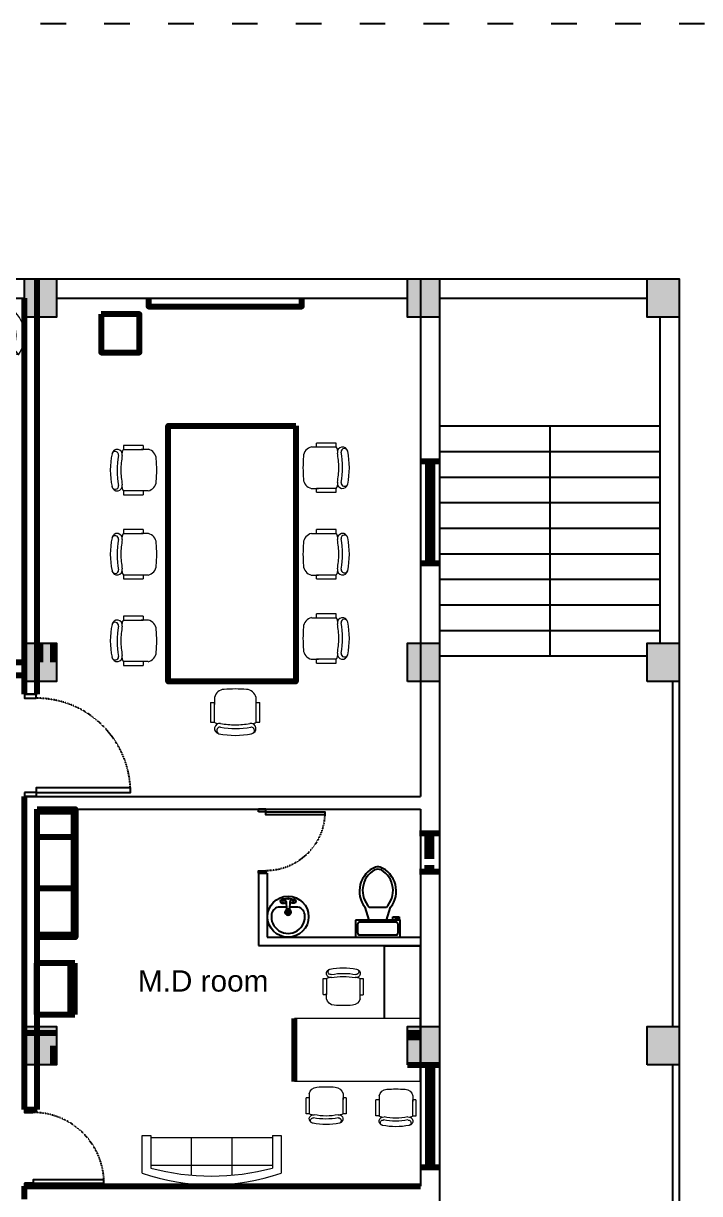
# Model space of a CAD drawing. Header units: inches. Extents: x 2702 to 16065, y 1501 to 3657.
# Drawn here: x 11930 to 12248, y 2449 to 2998 of the extents above; entities that cross this region are included whole.
import ezdxf

# ---------------------------------------------------------------- set-up
doc = ezdxf.new("R2010")
doc.units = ezdxf.units.IN
for name, pattern in [('ACAD_ISO02W100', [15, 12, -3]), ('ACAD_ISO03W100', [30, 12, -18]), ('HIDDEN4', [0.09375, 0.0625, -0.03125])]:
    doc.linetypes.add(name, pattern=pattern)
doc.layers.add('A-FURNITURE', color=255, linetype='Continuous', lineweight=5)
doc.layers.add('sanitary', color=110, linetype='Continuous')
doc.layers.add('text', color=10, linetype='Continuous')
doc.styles.get("Standard").update_dxf_attribs({"font": 'arial.ttf'})

# ---------------------------------------------------------------- blocks, each defined once
blk = doc.blocks.new('CH3')
for p, q in [((-259, 349), (-259, 141)), ((-218, 349), (-259, 349)), ((-218, 142), (-218, 349)), ((259, 350), (218, 350)), ((218, 350), (218, 142)), ((259, 142), (259, 350)), ((-218, 89), (-218, 163)), ((218, 87), (218, 162))]:
    blk.add_line(p, q)
at = {"linetype": 'Continuous'}
for p, q in [((-218, 141), (-259, 141)), ((259, 142), (218, 142))]:
    blk.add_line(p, q, dxfattribs=at)
for centre, radius, start, end in [((-163, 416), 55.3, 99.8988, 279.7522), ((-166, 436), 35.2, 94.9128, 274.9128), ((0, -348), 836, 78.0899, 101.9101), ((-4, -349), 766, 78.0112, 101.9888), ((18, -535), 913, 91.1567, 100.8714), ((-18, -535), 913, 79.1286, 88.8433), ((163, 416), 55.3, 260.2478, 80.1012), ((159, 437), 36.2, 265.0872, 70.3213), ((-111, 115), 111, 193.2566, 265.9234), ((0, 1666), 1666, 265.9234, 274.0766), ((111, 115), 111, 274.0766, 345.8334)]:
    blk.add_arc(centre, radius, start, end, dxfattribs=at)
for centre, start, end in [((-181, 309), 90.7226, 132.8382), ((180, 309), 47.1618, 87.5717)]:
    blk.add_arc(centre, 54.9, start, end)
blk = doc.blocks.new('con tab')
at = {"layer": 'A-FURNITURE', "color": 0, "lineweight": 100}
blk.add_lwpolyline([(4432.91, 2809.23), (4432.91, 2689.23), (4372.91, 2689.23), (4372.91, 2809.23)], close=True, dxfattribs=at)
at = {"color": 0, "xscale": 0.04466668239768105, "yscale": 0.04466668239768105, "zscale": 0.04466668239768105}
for p, rotation in [((4367.52, 2788.49), 89.99999999999999), ((4436.25, 2789.62), 270), ((4367.52, 2748.97), 89.99999999999999), ((4436.25, 2748.97), 270), ((4367.52, 2708.32), 89.99999999999999), ((4436.25, 2709.46), 270), ((4404.43, 2685.71), 180)]:
    blk.add_blockref('CH3', p, dxfattribs=dict(at, rotation=rotation))
blk = doc.blocks.new('Toilet - top')
for p, q in [((9.5, -6), (9.5, -2)), ((-10, -8.5), (-8, -8.5)), ((-10, -9.5), (-10, -8.5)), ((-7, -9.5), (-10, -9.5)), ((-8, -8.5), (-8, -8)), ((-7, -8), (-7, -9.5)), ((-4, -8), (-6, -14)), ((4, -8), (6, -14)), ((4, -14), (-4, -14))]:
    blk.add_line(p, q)
blk.add_lwpolyline([(10.5, -8), (10.5, 0), (-10.5, 0), (-10.5, -8)], close=True)
for points in [[(-9.5, -2), (-9.5, -6)], [(8.5, -1), (-8.5, -1)], [(-8.5, -7), (8.5, -7)]]:
    blk.add_lwpolyline(points)
for centre, radius, start, end in [((-8.62, -1.88), 0.884, 81.8699, 188.1301), ((8.62, -1.88), 0.884, 351.8699, 98.1301), ((-8.62, -6.12), 0.884, 171.8699, 278.1301), ((8.62, -6.12), 0.884, 261.8699, 8.1301), ((3.52, -21.58), 12.17, 141.4691, 247.9714), ((4.2, -21.82), 11.33, 136.3677, 238.9468), ((-3.52, -21.58), 12.17, 292.0284, 38.5307), ((-4.2, -21.82), 11.33, 301.053, 43.6321), ((0, -27.88), 4, 245.7318, 294.2682), ((0, -29), 4, 254.8605, 285.1395)]:
    blk.add_arc(centre, radius, start, end)
blk = doc.blocks.new('office tab')
for p, q in [((4401.41, 2548.23), (4401.41, 2464.23)), ((4443.41, 2548.23), (4443.41, 2464.23))]:
    blk.add_line(p, q)
at = {"color": 0}
blk.add_line((4491.41, 2548.23), (4491.41, 2524.23), dxfattribs=at)
at = {"color": 0, "lineweight": 100}
blk.add_line((4401.41, 2464.23), (4443.41, 2464.23), dxfattribs=at)
at = {"layer": 'sanitary', "color": 0}
for p, q in [((4401.41, 2548.23), (4491.41, 2548.23)), ((4443.41, 2524.23), (4491.41, 2524.23))]:
    blk.add_line(p, q, dxfattribs=at)
at = {"color": 0, "xscale": 0.05165857493706992, "yscale": 0.05165857493706992, "zscale": 0.05165857493706992}
for p, rotation in [((4396.43, 2531.9), 89.99999999999999), ((4452.06, 2496.73), 270), ((4397.88, 2485.28), 89.99999999999999)]:
    blk.add_blockref('CH3', p, dxfattribs=dict(at, rotation=rotation))
blk = doc.blocks.new('4ftwin')
at = {"color": 7, "lineweight": 100, "true_color": 0xffffff}
for p, q in [((0, 0), (9, 0)), ((3.5, 0), (3.5, -48)), ((5.5, 0), (5.5, -48)), ((0, -48), (9, -48))]:
    blk.add_line(p, q, dxfattribs=at)
blk = doc.blocks.new('ventilator')
at = {"color": 7, "lineweight": 100, "true_color": 0xffffff}
for p, q in [((0, 0), (9, 0)), ((0, -18), (9, -18))]:
    blk.add_line(p, q, dxfattribs=at)
at = {"color": 7, "linetype": 'ACAD_ISO02W100', "lineweight": 100, "true_color": 0xffffff}
for p, q in [((3.5, 0), (3.5, -18)), ((5.5, 0), (5.5, -18))]:
    blk.add_line(p, q, dxfattribs=at)
blk = doc.blocks.new('A$C0CE462CD')
for p, q in [((860, 100), (860, 0)), ((860, 0), (894, 0))]:
    blk.add_line(p, q)
blk.add_lwpolyline([(860, 100), (860, 920), (818, 920), (818, 100)], close=True)
for points in [[(6, 0), (40, 0), (40, 100), (6, 100)], [(6, 100), (6, 0)], [(860, 100), (894, 100), (894, 0)]]:
    blk.add_lwpolyline(points)
at = {"linetype": 'HIDDEN4'}
blk.add_arc((859, 102), 819, 92.8508, 180.1309, dxfattribs=at)
blk = doc.blocks.new('SOFARND8')
at = {"linetype": 'Continuous'}
for p, q in [((-14, -32.4421), (-14, -6.5994)), ((14, -32.4421), (14, -6.5994)), ((-42, -34.0001), (-42, -11.4697)), ((-41.9998, -13.3819), (41.9998, -13.3819)), ((42, -34.0001), (42, -11.4697)), ((-42, -32.4421), (42, -32.4421))]:
    blk.add_line(p, q, dxfattribs=at)
for points in [[(-42, -34.0001), (-48.00003, -34.0001), (-48.00003, -8.0001)], [(48, -8.0001), (48, -34.0001), (42, -34.0001)]]:
    blk.add_lwpolyline(points, dxfattribs=at)
for centre, radius, start, end in [((0, -148), 148, 71.07536, 108.9247), ((0, -169.975), 163.9749, 75.15911, 104.8409)]:
    blk.add_arc(centre, radius, start, end, dxfattribs=at)
blk = doc.blocks.new('ref')
at = {"color": 7, "lineweight": 100, "true_color": 0xffffff}
for p, q in [((0, 24), (0, 0)), ((18, 24), (0, 24)), ((16, 0), (16, 24)), ((18, 0), (18, 24)), ((0, 0), (18, 0))]:
    blk.add_line(p, q, dxfattribs=at)
blk = doc.blocks.new('TIORA 800x600x850')
at = {"lineweight": 13}
for p, q in [((-529, 0), (0, 0)), ((-529, -130), (-529, 0)), ((0, -130), (0, 0))]:
    blk.add_line(p, q, dxfattribs=at)
at = {"lineweight": 5}
for p, q in [((-361, -80), (-328, -80)), ((-345, -65), (-345, -96)), ((-286, -80), (-243, -80)), ((-265, -58), (-265, -100)), ((-201, -80), (-169, -80)), ((-185, -64), (-185, -97)), ((-304, -235), (-221, -235)), ((-265, -195), (-265, -274)), ((-524, -580), (-592, -660)), ((-5, -580), (63, -660))]:
    blk.add_line(p, q, dxfattribs=at)
for centre, radius in [((-345, -80), 10), ((-265, -80), 15), ((-185, -80), 10), ((-265, -235), 30)]:
    blk.add_circle(centre, radius, dxfattribs=at)
at = {"lineweight": 13}
blk.add_circle((-265, -235), 25, dxfattribs=at)
for centre, radius, start, end in [((-265, -430), 400, 324.9004, 215.0996), ((-265, -430), 300, 330, 210), ((-265, -1690), 1140, 76.8264, 103.1736), ((-265, -2430), 1800, 79.5247, 100.4753)]:
    blk.add_arc(centre, radius, start, end, dxfattribs=at)
blk = doc.blocks.new('42234')
at = {"color": 0}
for p, q in [((-21, -130), (-99, -130)), ((-25, -63), (-20, -157)), ((20, -157), (25, -63)), ((99, -130), (21, -130)), ((-45, -190), (45, -190)), ((0, -145), (0, -235))]:
    blk.add_line(p, q, dxfattribs=at)
for centre, radius in [((0, -245), 245), ((-75, -60), 15.8), ((75, -60), 15.8), ((0, -190), 25)]:
    blk.add_circle(centre, radius, dxfattribs=at)
for centre, radius, start, end in [((-99, -230), 100, 90, 171.3731), ((-61, -70), 36.8, 11.1053, 65.0233), ((-26, -80), 2.63, 354.2171, 83.9124), ((26, -80), 2.63, 96.0876, 185.7829), ((61, -70), 36.8, 114.9767, 168.872), ((99, -230), 100, 8.6269, 90), ((0, -245), 200, 171.3731, 8.6269), ((0, -190), 35, 122.3834, 57.6166), ((-15, -157), 5, 182.7195, 244.4376), ((15, -157), 5, 295.5626, 357.2792)]:
    blk.add_arc(centre, radius, start, end, dxfattribs=at)
at = {"color": 0, "extrusion": (0, 0, -1)}
blk.add_ellipse((-60, -60), major_axis=(32, 0), ratio=0.780869, dxfattribs=at)
at = {"color": 0}
for centre, major_axis, ratio, start_param, end_param in [((0, -55), (-65, 0), 0.384615, -1.398412, -0.80273), ((0, -55), (-65, 0), 0.384615, 0.989338, 1.1639), ((0, -55), (-65, 0), 0.384615, -2.338863, -1.743181), ((0, -55), (-65, 0), 0.384615, 1.945703, 1.947072), ((0, -55), (-65, 0), 0.384615, 1.977693, 2.152255), ((0, -150), (26.7, 0), 0.563748, -2.274391, -0.867198)]:
    blk.add_ellipse(centre, major_axis=major_axis, ratio=ratio, start_param=start_param, end_param=end_param, dxfattribs=at)
at = {"color": 0, "extrusion": (0, 0, -1)}
blk.add_ellipse((0, -55), major_axis=(65, 0), ratio=0.384615, start_param=1.945703, end_param=1.947072, dxfattribs=at)
at = {"color": 0}
for centre, major_axis, ratio in [((0, -30), (11.2, 0), 0.447214), ((60, -60), (-32, 0), 0.780869)]:
    blk.add_ellipse(centre, major_axis=major_axis, ratio=ratio, dxfattribs=at)

msp = doc.modelspace()

# ---------------------------------------------------------------- hatches: boundary and pattern name
at = {"linetype": 'ACAD_ISO03W100', "lineweight": 100}
h = msp.add_hatch(color=256, dxfattribs=at)
h.dxf.hatch_style = 1
h.paths.add_polyline_path([(11773.042, 1996.231), (11758.042, 1996.231), (11758.042, 1978.231), (11773.042, 1978.231)])
h.paths.add_polyline_path([(11945.542, 1996.231), (11930.542, 1996.231), (11930.542, 1978.231), (11945.542, 1978.231)])
h.paths.add_polyline_path([(12125.542, 1978.231), (12125.542, 1996.231), (12110.542, 1996.231), (12110.542, 1978.231)])
h.paths.add_polyline_path([(12238.042, 1996.231), (12223.042, 1996.231), (12223.042, 1978.231), (12238.042, 1978.231)])
h.paths.add_polyline_path([(12125.542, 2167.231), (12110.542, 2167.231), (12110.542, 2149.231), (12125.542, 2149.231)])
h.paths.add_polyline_path([(11945.542, 2167.231), (11930.542, 2167.231), (11930.542, 2149.231), (11945.542, 2149.231)])
h.paths.add_polyline_path([(11773.042, 2167.231), (11758.042, 2167.231), (11758.042, 2149.231), (11773.042, 2149.231)])
h.paths.add_polyline_path([(12238.042, 2347.231), (12223.042, 2347.231), (12223.042, 2329.231), (12238.042, 2329.231)])
h.paths.add_polyline_path([(12125.542, 2329.231), (12125.542, 2347.231), (12110.542, 2347.231), (12110.542, 2329.231)])
h.paths.add_polyline_path([(11945.542, 2347.231), (11930.542, 2347.231), (11930.542, 2329.231), (11945.542, 2329.231)])
h.paths.add_polyline_path([(11773.042, 2347.231), (11758.042, 2347.231), (11758.042, 2329.231), (11773.042, 2329.231)])
h.paths.add_polyline_path([(11773.042, 2527.231), (11758.042, 2527.231), (11758.042, 2509.231), (11773.042, 2509.231)])
h.paths.add_polyline_path([(11945.542, 2527.231), (11930.542, 2527.231), (11930.542, 2509.231), (11945.542, 2509.231)])
h.paths.add_polyline_path([(12125.542, 2509.231), (12125.542, 2527.231), (12110.542, 2527.231), (12110.542, 2509.231)])
h.paths.add_polyline_path([(12238.042, 2527.231), (12223.042, 2527.231), (12223.042, 2509.231), (12238.042, 2509.231)])
h.paths.add_polyline_path([(12238.042, 2707.231), (12223.042, 2707.231), (12223.042, 2689.231), (12238.042, 2689.231)])
h.paths.add_polyline_path([(12125.542, 2707.231), (12110.542, 2707.231), (12110.542, 2689.231), (12125.542, 2689.231)])
h.paths.add_polyline_path([(11945.542, 2707.231), (11930.542, 2707.231), (11930.542, 2689.231), (11945.542, 2689.231)])
h.paths.add_polyline_path([(11773.042, 2707.231), (11758.042, 2707.231), (11758.042, 2689.231), (11773.042, 2689.231)])
h.paths.add_polyline_path([(11758.042, 2878.231), (11758.042, 2860.231), (11773.042, 2860.231), (11773.042, 2878.231)])
h.paths.add_polyline_path([(11945.542, 2860.231), (11945.542, 2878.231), (11930.542, 2878.231), (11930.542, 2860.231)])
h.paths.add_polyline_path([(12125.542, 2860.231), (12125.542, 2878.231), (12110.542, 2878.231), (12110.542, 2860.231)])
h.paths.add_polyline_path([(12238.042, 2860.231), (12238.042, 2878.231), (12223.042, 2878.231), (12223.042, 2860.231)])

# ---------------------------------------------------------------- linework, layer by layer
for p, q in [((11758.042, 2878.231), (12238.042, 2878.231)), ((12116.542, 2878.231), (12116.542, 2707.231)), ((12238.042, 2878.231), (12238.042, 1978.231)), ((11773.042, 2869.231), (11930.542, 2869.231)), ((11945.542, 2869.231), (12110.542, 2869.231)), ((12125.542, 2869.231), (12125.542, 2233.926)), ((12125.542, 2869.231), (12223.042, 2869.231)), ((12116.542, 2860.231), (12116.542, 2815.231)), ((12229.042, 2860.231), (12229.042, 2707.231)), ((12116.542, 2809.231), (12116.542, 2707.231)), ((12116.542, 2809.231), (12116.542, 2635.231)), ((12125.542, 2809.231), (12229.042, 2809.231)), ((12177.292, 2809.231), (12177.292, 2701.231)), ((12125.542, 2797.231), (12229.042, 2797.231)), ((12125.542, 2785.231), (12229.042, 2785.231)), ((12125.542, 2773.231), (12229.042, 2773.231)), ((12125.542, 2761.231), (12229.042, 2761.231)), ((12125.542, 2749.231), (12229.042, 2749.231)), ((12125.542, 2737.231), (12229.042, 2737.231)), ((12125.542, 2725.231), (12229.042, 2725.231)), ((12125.542, 2713.231), (12229.042, 2713.231)), ((12125.542, 2701.231), (12223.042, 2701.231)), ((12116.542, 2689.231), (12116.542, 2635.231)), ((12235.042, 2689.231), (12235.042, 2527.231)), ((11930.542, 2683.231), (11936.542, 2683.231)), ((11930.542, 2635.231), (12116.542, 2635.231)), ((11936.542, 2629.231), (12116.542, 2629.231)), ((12116.542, 2629.231), (12116.542, 2604.231)), ((12116.542, 2629.231), (12116.542, 2452.231)), ((12040.542, 2599.231), (12040.542, 2565.231)), ((12040.542, 2599.231), (12044.542, 2599.231)), ((12044.542, 2599.231), (12044.542, 2569.231)), ((12116.542, 2602.231), (12116.542, 2527.231)), ((12044.542, 2569.231), (12116.542, 2569.231)), ((12040.542, 2565.231), (12116.542, 2565.231)), ((12116.542, 2509.231), (12116.542, 2464.231)), ((12235.042, 2509.231), (12235.042, 2347.231)), ((12116.542, 2458.231), (12116.542, 2452.231)), ((12116.542, 2458.231), (12116.542, 2452.231))]:
    msp.add_line(p, q)
at = {"color": 7, "lineweight": 100, "true_color": 0xffffff}
for p, q in [((11938.042, 2698.231), (11938.042, 2707.231)), ((11944.042, 2698.231), (11944.042, 2707.231)), ((12110.542, 2522.231), (12116.542, 2522.231)), ((12116.542, 2522.231), (12113.542, 2522.231)), ((11944.042, 2509.231), (11944.042, 2518.231))]:
    msp.add_line(p, q, dxfattribs=at)
at = {"linetype": 'ACAD_ISO03W100'}
msp.add_lwpolyline([(12358.042, 1858.231), (11638.042, 1858.231), (11638.042, 2998.231), (12358.042, 2998.231)], dxfattribs=at)
for points in [[(11930.542, 2878.231), (11945.542, 2878.231), (11945.542, 2860.231), (11930.542, 2860.231), (11930.542, 2878.231)], [(12110.542, 2878.231), (12125.542, 2878.231), (12125.542, 2860.231), (12110.542, 2860.231), (12110.542, 2878.231)], [(12223.042, 2878.231), (12238.042, 2878.231), (12238.042, 2860.231), (12223.042, 2860.231), (12223.042, 2878.231)]]:
    msp.add_lwpolyline(points)
at = {"color": 7, "lineweight": 100, "true_color": 0xffffff}
msp.add_lwpolyline([(11988.834, 2869.231), (11988.834, 2865.309), (12036.834, 2865.309), (12060.834, 2865.309), (12060.834, 2869.231)], dxfattribs=at)
for points in [[(11930.542, 2689.231), (11930.542, 2707.231), (11945.542, 2707.231), (11945.542, 2689.231)], [(12110.542, 2689.231), (12110.542, 2707.231), (12125.542, 2707.231), (12125.542, 2689.231)], [(12223.042, 2689.231), (12223.042, 2707.231), (12238.042, 2707.231), (12238.042, 2689.231)], [(11930.542, 2509.231), (11930.542, 2527.231), (11945.542, 2527.231), (11945.542, 2509.231)], [(12110.542, 2509.231), (12110.542, 2527.231), (12125.542, 2527.231), (12125.542, 2509.231)], [(12223.042, 2509.231), (12223.042, 2527.231), (12238.042, 2527.231), (12238.042, 2509.231)]]:
    msp.add_lwpolyline(points, close=True)
at = {"layer": 'A-FURNITURE', "lineweight": 100}
msp.add_lwpolyline([(11966.518, 2861.781), (11966.518, 2843.781), (11984.518, 2843.781), (11984.518, 2861.781)], close=True, dxfattribs=at)
for points in [[(11936.542, 2629.231), (11954.542, 2629.231), (11954.542, 2569.231), (11936.542, 2569.231)], [(11936.542, 2628.231), (11953.542, 2628.231), (11953.542, 2570.231), (11936.542, 2570.231)], [(11936.542, 2616.231), (11953.542, 2616.231)], [(11936.542, 2592.231), (11953.542, 2592.231)]]:
    msp.add_lwpolyline(points, dxfattribs=at)
at = {"layer": 'sanitary', "color": 7, "lineweight": 100, "true_color": 0xffffff}
for p, q in [((11936.542, 2754.082), (11936.542, 2878.231)), ((11930.542, 2707.231), (11930.542, 2869.231)), ((11930.542, 2683.231), (11930.542, 2754.082)), ((11936.542, 2683.231), (11936.542, 2754.082)), ((11909.723, 2698.231), (11930.542, 2698.231)), ((12110.542, 2698.231), (12110.542, 2698.231)), ((11909.723, 2692.231), (11930.542, 2692.231)), ((11930.542, 2629.231), (11930.542, 2635.231)), ((11930.542, 2488.231), (11930.542, 2629.231)), ((11936.542, 2509.231), (11936.542, 2629.231)), ((11930.542, 2524.231), (11945.542, 2524.231)), ((11930.542, 2524.231), (11945.542, 2524.231)), ((11936.542, 2524.231), (11936.542, 2527.231)), ((12110.542, 2524.231), (12116.542, 2524.231)), ((12110.542, 2524.231), (12116.542, 2524.231)), ((12110.542, 2524.231), (12116.542, 2524.231)), ((11930.542, 2488.231), (11930.542, 2509.231)), ((11936.542, 2488.231), (11936.542, 2509.231)), ((12110.542, 2509.231), (12125.542, 2509.231)), ((11930.542, 2488.231), (11936.542, 2488.231)), ((11930.542, 2446.231), (11930.542, 2452.231)), ((11930.542, 2452.231), (12116.542, 2452.231)), ((11978.542, 2452.231), (12008.542, 2452.231)), ((12020.542, 2452.231), (12020.542, 2452.231))]:
    msp.add_line(p, q, dxfattribs=at)

# ---------------------------------------------------------------- block references
at = {"color": 7, "lineweight": 100, "true_color": 0xffffff, "xscale": 0.03937007874015748, "yscale": 0.03937007874015748, "zscale": 0.03937007874015748}
msp.add_blockref('TIORA 800x600x850', (11925.265, 2868.66), dxfattribs=at)
at = {"color": 7, "lineweight": 100, "true_color": 0xffffff}
for name, p in [('4ftwin', (12116.542, 2792.731)), ('ref', (11936.173, 2532.937)), ('4ftwin', (12116.542, 2509.231))]:
    msp.add_blockref(name, p, dxfattribs=at)
for p, xscale, yscale, zscale, rotation in [((11930.542, 2683.56), 0.05406392694065103, 0.05406392694065103, 0.05406392694065103, 270), ((12040.542, 2599.026), -0.03378995433790689, 0.03378995433790689, 0.03378995433790689, 270.0000000000014), ((11930.542, 2488.478), 0.04054794520548879, 0.04054794520548879, 0.04054794520548879, 270)]:
    msp.add_blockref('A$C0CE462CD', p, dxfattribs=dict(at, xscale=xscale, yscale=yscale, zscale=zscale, rotation=rotation))
at = {"color": 7, "linetype": 'ACAD_ISO02W100', "lineweight": 100, "true_color": 0xffffff}
msp.add_blockref('ventilator', (12116.168, 2617.987), dxfattribs=at)
at = {"layer": 'A-FURNITURE', "lineweight": 100}
msp.add_blockref('con tab', (7625.129, 0), dxfattribs=at)
for name, p, xscale, yscale, zscale, rotation in [('office tab', (10323.746, -595.18), -0.7035450054069052, 0.7035450054069052, 0.7035450054069052, 269.9999999999978), ('SOFARND8', (12018.439, 2452.938), 0.6803581441202844, 0.6803581441202844, 0.6803581441202844, 180.0002331871421)]:
    msp.add_blockref(name, p, dxfattribs=dict(at, xscale=xscale, yscale=yscale, zscale=zscale, rotation=rotation))
at = {"layer": 'sanitary', "color": 7, "lineweight": 100, "true_color": 0xffffff, "rotation": 180}
msp.add_blockref('Toilet - top', (12096.542, 2569.231), dxfattribs=at)
at = {"layer": 'sanitary', "lineweight": 100, "xscale": 0.03937007874015748, "yscale": 0.03937007874015748, "zscale": 0.03937007874015748}
msp.add_blockref('42234', (12054.382, 2588.434), dxfattribs=at)

# ---------------------------------------------------------------- texts
at = {"layer": 'text', "color": 7, "lineweight": 100, "true_color": 0xffffff, "insert": (11983.821, 2553.631), "char_height": 10, "attachment_point": 1}
msp.add_mtext_dynamic_manual_height_columns('M.D room', width=150.81033, gutter_width=12.5, heights=[0], dxfattribs=at)

doc.saveas('drawing.dxf')
